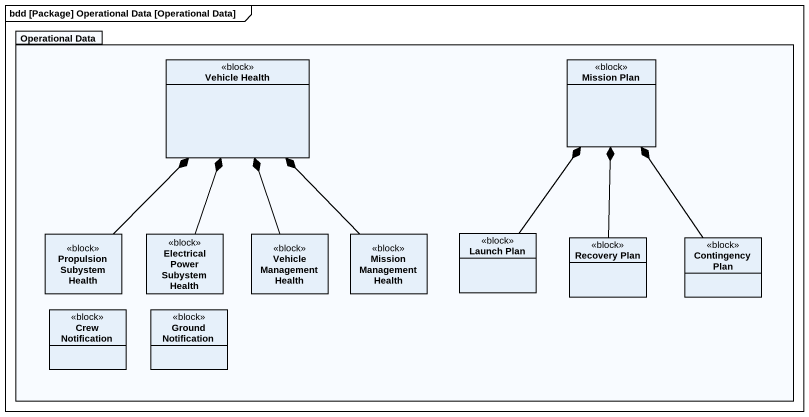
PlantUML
@startuml
mainframe bdd [Package] Operational Data [Operational Data]
hide circle
hide empty members
package "Operational Data" as Operational_Data {
  class "Vehicle Health" as Vehicle_Health <<block>>
  class "Mission Plan" as Mission_Plan <<block>>
  class "Propulsion Subystem Health" as Propulsion_Subystem_Health <<block>>
  class "Electrical Power Subystem Health" as Electrical_Power_Subystem <<block>>
  class "Vehicle Management Health" as Vehicle_Management_Health <<block>>
  class "Mission Management Health" as Mission_Management_Health <<block>>
  class "Launch Plan" as Launch_Plan <<block>>
  class "Recovery Plan" as Recovery_Plan <<block>>
  class "Contingency Plan" as Contingency_Plan <<block>>
  class "Crew Notification" as Crew_Notification <<block>>
  class "Ground Notification" as Ground_Notification <<block>>
}
Propulsion_Subystem_Health -up-* Vehicle_Health
Electrical_Power_Subystem -up-* Vehicle_Health
Vehicle_Management_Health -up-* Vehicle_Health
Mission_Management_Health -up-* Vehicle_Health
Launch_Plan -up-* Mission_Plan
Recovery_Plan -up-* Mission_Plan
Contingency_Plan -up-* Mission_Plan
@enduml
